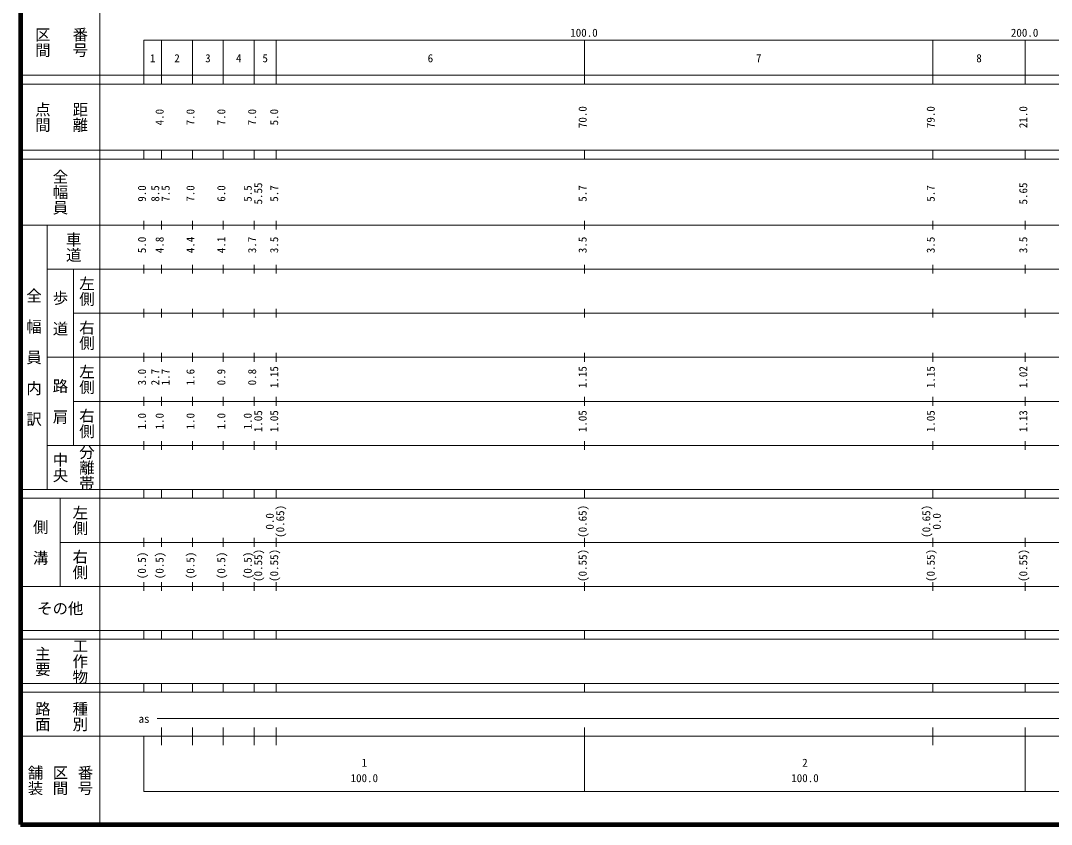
# Model space of a CAD drawing. Units: millimetres on the paper, enlarged 1000 times. Extents: x 40000 to 680000, y 20000 to 380000.
# Drawn here: x 40000 to 273922, y 20000 to 202409 of the extents above; entities that cross this region are included whole.
import ezdxf
from ezdxf.enums import TextEntityAlignment as Align

# ---------------------------------------------------------------- set-up
doc = ezdxf.new("R2010")
doc.units = ezdxf.units.MM
doc.header["$LTSCALE"] = 1000
doc.layers.add('M-TTL', color=2, linetype='Continuous', lineweight=140)
doc.layers.add('M-TTL-BAND', color=7, linetype='Continuous', lineweight=13)
doc.styles.add('@ＭＳ ゴシック', font='')
doc.styles.add('ＭＳ ゴシック', font='')
doc.styles.get('@ＭＳ ゴシック').set_extended_font_data('@MS Gothic')
doc.styles.get('ＭＳ ゴシック').set_extended_font_data('MS Gothic')

msp = doc.modelspace()

# ---------------------------------------------------------------- linework, layer by layer
at = {"layer": 'M-TTL'}
for p, q in [((40000, 380000), (40000, 20000)), ((40000, 20000), (680000, 20000))]:
    msp.add_line(p, q, dxfattribs=at)
at = {"layer": 'M-TTL-BAND'}
for p, q in [((58000, 370000), (58000, 20000)), ((68000, 198000), (579000, 198000)), ((68000, 198000), (68000, 188000)), ((72000, 188000), (72000, 198000)), ((79000, 188000), (79000, 198000)), ((86000, 188000), (86000, 198000)), ((93000, 188000), (93000, 198000)), ((98000, 188000), (98000, 198000)), ((168000, 188000), (168000, 198000)), ((247000, 188000), (247000, 198000)), ((268000, 188000), (268000, 198000)), ((40000, 190000), (579000, 190000)), ((40000, 188000), (579000, 188000)), ((40000, 173000), (579000, 173000)), ((40000, 171000), (579000, 171000)), ((68000, 171000), (68000, 173000)), ((72000, 171000), (72000, 173000)), ((79000, 171000), (79000, 173000)), ((86000, 171000), (86000, 173000)), ((93000, 171000), (93000, 173000)), ((98000, 171000), (98000, 173000)), ((168000, 171000), (168000, 173000)), ((247000, 171000), (247000, 173000)), ((268000, 171000), (268000, 173000)), ((68000, 155000), (68000, 157000)), ((72000, 155000), (72000, 157000)), ((79000, 155000), (79000, 157000)), ((86000, 155000), (86000, 157000)), ((93000, 155000), (93000, 157000)), ((98000, 155000), (98000, 157000)), ((168000, 155000), (168000, 157000)), ((247000, 155000), (247000, 157000)), ((268000, 155000), (268000, 157000)), ((40000, 156000), (579000, 156000)), ((46000, 96000), (46000, 156000)), ((46000, 146000), (579000, 146000)), ((52000, 146000), (52000, 106000)), ((68000, 145000), (68000, 147000)), ((72000, 145000), (72000, 147000)), ((79000, 145000), (79000, 147000)), ((86000, 145000), (86000, 147000)), ((93000, 145000), (93000, 147000)), ((98000, 145000), (98000, 147000)), ((168000, 145000), (168000, 147000)), ((247000, 145000), (247000, 147000)), ((268000, 145000), (268000, 147000)), ((52000, 136000), (579000, 136000)), ((68000, 135000), (68000, 137000)), ((72000, 135000), (72000, 137000)), ((79000, 135000), (79000, 137000)), ((86000, 135000), (86000, 137000)), ((93000, 135000), (93000, 137000)), ((98000, 135000), (98000, 137000)), ((168000, 135000), (168000, 137000)), ((247000, 135000), (247000, 137000)), ((268000, 135000), (268000, 137000)), ((68000, 125000), (68000, 127000)), ((72000, 125000), (72000, 127000)), ((79000, 125000), (79000, 127000)), ((86000, 125000), (86000, 127000)), ((93000, 125000), (93000, 127000)), ((98000, 125000), (98000, 127000)), ((168000, 125000), (168000, 127000)), ((247000, 125000), (247000, 127000)), ((268000, 125000), (268000, 127000)), ((46000, 126000), (579000, 126000)), ((68000, 115000), (68000, 117000)), ((72000, 115000), (72000, 117000)), ((79000, 115000), (79000, 117000)), ((86000, 115000), (86000, 117000)), ((93000, 115000), (93000, 117000)), ((98000, 115000), (98000, 117000)), ((168000, 115000), (168000, 117000)), ((247000, 115000), (247000, 117000)), ((268000, 115000), (268000, 117000)), ((52000, 116000), (579000, 116000)), ((46000, 106000), (579000, 106000)), ((68000, 105000), (68000, 107000)), ((72000, 105000), (72000, 107000)), ((79000, 105000), (79000, 107000)), ((86000, 105000), (86000, 107000)), ((93000, 105000), (93000, 107000)), ((98000, 105000), (98000, 107000)), ((168000, 105000), (168000, 107000)), ((247000, 105000), (247000, 107000)), ((268000, 105000), (268000, 107000)), ((40000, 96000), (579000, 96000)), ((68000, 94000), (68000, 96000)), ((72000, 94000), (72000, 96000)), ((79000, 94000), (79000, 96000)), ((86000, 94000), (86000, 96000)), ((93000, 94000), (93000, 96000)), ((98000, 94000), (98000, 96000)), ((168000, 94000), (168000, 96000)), ((247000, 94000), (247000, 96000)), ((268000, 94000), (268000, 96000)), ((40000, 94000), (579000, 94000)), ((49000, 94000), (49000, 74000)), ((68000, 83000), (68000, 85000)), ((72000, 83000), (72000, 85000)), ((79000, 83000), (79000, 85000)), ((86000, 83000), (86000, 85000)), ((93000, 83000), (93000, 85000)), ((98000, 83000), (98000, 85000)), ((168000, 83000), (168000, 85000)), ((247000, 83000), (247000, 85000)), ((268000, 83000), (268000, 85000)), ((49000, 84000), (579000, 84000)), ((68000, 73000), (68000, 75000)), ((72000, 73000), (72000, 75000)), ((79000, 73000), (79000, 75000)), ((86000, 73000), (86000, 75000)), ((93000, 73000), (93000, 75000)), ((98000, 73000), (98000, 75000)), ((168000, 73000), (168000, 75000)), ((247000, 73000), (247000, 75000)), ((268000, 73000), (268000, 75000)), ((40000, 74000), (579000, 74000)), ((40000, 64000), (579000, 64000)), ((68000, 62000), (68000, 64000)), ((72000, 62000), (72000, 64000)), ((79000, 62000), (79000, 64000)), ((86000, 62000), (86000, 64000)), ((93000, 62000), (93000, 64000)), ((98000, 62000), (98000, 64000)), ((168000, 62000), (168000, 64000)), ((247000, 62000), (247000, 64000)), ((268000, 62000), (268000, 64000)), ((40000, 62000), (579000, 62000)), ((40000, 52000), (579000, 52000)), ((68000, 50000), (68000, 52000)), ((72000, 50000), (72000, 52000)), ((79000, 50000), (79000, 52000)), ((86000, 50000), (86000, 52000)), ((93000, 50000), (93000, 52000)), ((98000, 50000), (98000, 52000)), ((168000, 50000), (168000, 52000)), ((247000, 50000), (247000, 52000)), ((268000, 50000), (268000, 52000)), ((40000, 50000), (579000, 50000)), ((71000, 44000), (565000, 44000)), ((40000, 40000), (579000, 40000)), ((68000, 40000), (68000, 27500)), ((72000, 38000), (72000, 42000)), ((79000, 38000), (79000, 42000)), ((86000, 38000), (86000, 42000)), ((93000, 38000), (93000, 42000)), ((98000, 38000), (98000, 42000)), ((168000, 27500), (168000, 42000)), ((247000, 38000), (247000, 42000)), ((268000, 27500), (268000, 42000)), ((68000, 27500), (579000, 27500))]:
    msp.add_line(p, q, dxfattribs=at)

# ---------------------------------------------------------------- texts
at = {"layer": 'M-TTL-BAND', "style": '@ＭＳ ゴシック'}
for s, p in [('区間', (45000, 197500)), ('番号', (53500, 197500)), ('点間', (45000, 180500)), ('距離', (53500, 180500)), ('全幅員', (49000, 163500)), ('車道', (52000, 151000)), ('左側', (55000, 141000)), ('全\u3000幅\u3000員\u3000内\u3000訳', (43000, 126000)), ('歩\u3000道', (49000, 136000)), ('右側', (55000, 131000)), ('左側', (55000, 121000)), ('路\u3000肩', (49000, 116000)), ('右側', (55000, 111000)), ('分離帯', (55000, 101000)), ('中央', (49000, 101000)), ('左側', (53500, 89000)), ('側\u3000溝', (44500, 84000)), ('右側', (53500, 79000)), ('工作物', (53500, 57000)), ('主要', (45000, 57000)), ('路面', (45000, 44500)), ('種別', (53500, 44500)), ('舗装', (43333, 30000)), ('区間', (49000, 30000)), ('番号', (54667, 30000))]:
    msp.add_text(s, height=2566, rotation=270, dxfattribs=at).set_placement(p, align=Align.MIDDLE_CENTER)
at = {"layer": 'M-TTL-BAND', "style": 'ＭＳ ゴシック'}
for s, p in [('100.0', (167844, 198195)), ('200.0', (267844, 198195)), ('1', (70000, 192405)), ('2', (75500, 192405)), ('3', (82500, 192405)), ('4', (89500, 192405)), ('5', (95500, 192405)), ('6', (133000, 192405)), ('7', (207500, 192405)), ('8', (257500, 192405)), ('as', (68000, 42500)), ('1', (118000, 32523)), ('2', (218000, 32523)), ('100.0', (118000, 29033)), ('100.0', (218000, 29033))]:
    msp.add_text(s, height=1833, dxfattribs=at).set_placement(p, align=Align.BOTTOM_CENTER)
for s, p in [('70.0', (169000, 180500)), ('79.0', (248000, 180500)), ('21.0', (269000, 180500)), ('4.0', (73000, 180500)), ('7.0', (80000, 180500)), ('7.0', (87000, 180500)), ('7.0', (94000, 180500)), ('5.0', (99000, 180500)), ('9.0', (69000, 163174)), ('8.5', (72000, 163174)), ('7.5', (74370, 163174)), ('7.0', (80000, 163174)), ('6.0', (87000, 163174)), ('5.5', (93000, 163174)), ('5.55', (95370, 163174)), ('5.7', (99000, 163174)), ('5.7', (169000, 163174)), ('5.7', (248000, 163174)), ('5.65', (269000, 163174)), ('5.0', (69000, 151500)), ('4.8', (73000, 151500)), ('4.4', (80000, 151500)), ('4.1', (87000, 151500)), ('3.7', (94000, 151500)), ('3.5', (99000, 151500)), ('3.5', (169000, 151500)), ('3.5', (248000, 151500)), ('3.5', (269000, 151500)), ('3.0', (69000, 121500)), ('2.7', (72000, 121500)), ('1.7', (74370, 121500)), ('1.6', (80000, 121500)), ('0.9', (87000, 121500)), ('0.8', (94000, 121500)), ('1.15', (99000, 121500)), ('1.15', (169000, 121500)), ('1.15', (248000, 121500)), ('1.02', (269000, 121500)), ('1.0', (69000, 111500)), ('1.0', (73000, 111500)), ('1.0', (80000, 111500)), ('1.0', (87000, 111500)), ('1.0', (93000, 111500)), ('1.05', (95370, 111500)), ('1.05', (99000, 111500)), ('1.05', (169000, 111500)), ('1.05', (248000, 111500)), ('1.13', (269000, 111500)), ('(0.65)', (100370, 88764)), ('(0.65)', (169000, 88764)), ('(0.65)', (247000, 88764)), ('0.0', (98000, 88764)), ('0.0', (249370, 88764)), ('(0.55)', (95370, 78764)), ('(0.55)', (99000, 78764)), ('(0.55)', (169000, 78764)), ('(0.55)', (248000, 78764)), ('(0.55)', (269000, 78764)), ('(0.5)', (69000, 78764)), ('(0.5)', (73000, 78764)), ('(0.5)', (80000, 78764)), ('(0.5)', (87000, 78764)), ('(0.5)', (93000, 78764))]:
    msp.add_text(s, height=1833, rotation=90, dxfattribs=at).set_placement(p, align=Align.BOTTOM_CENTER)
msp.add_text('その他', height=2566, dxfattribs=at).set_placement((49000, 69000), align=Align.MIDDLE_CENTER)

doc.saveas('drawing.dxf')
